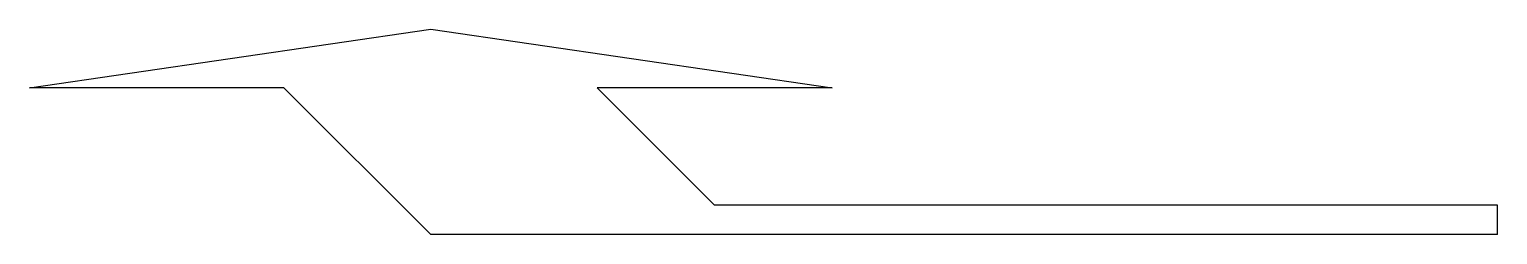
# Model space of a CAD drawing. Extents: x -6.75 to 0, y -0.07 to 0.88.
import ezdxf

# ---------------------------------------------------------------- set-up
doc = ezdxf.new("R2010")
doc.units = 0
doc.header["$LTSCALE"] = 0.75
doc.layers.get('0').update_dxf_attribs({"color": 253, "linetype": 'CONTINUOUS'})

msp = doc.modelspace()

# ---------------------------------------------------------------- linework, layer by layer
at = {"color": 0, "linetype": 'BYBLOCK'}
for p, q in [((-6.75, 0.6075), (-4.905, 0.8775)), ((-4.905, 0.8775), (-3.06, 0.6075)), ((-5.58, 0.6075), (-6.75, 0.6075)), ((-4.905, -0.0675), (-5.58, 0.6075)), ((-3.06, 0.6075), (-4.14, 0.6075)), ((-3.6, 0.0675), (-4.14, 0.6075)), ((0, 0.0675), (-3.6, 0.0675)), ((0, -0.0675), (0, 0.0675)), ((0, -0.0675), (-4.905, -0.0675))]:
    msp.add_line(p, q, dxfattribs=at)

doc.saveas('drawing.dxf')
